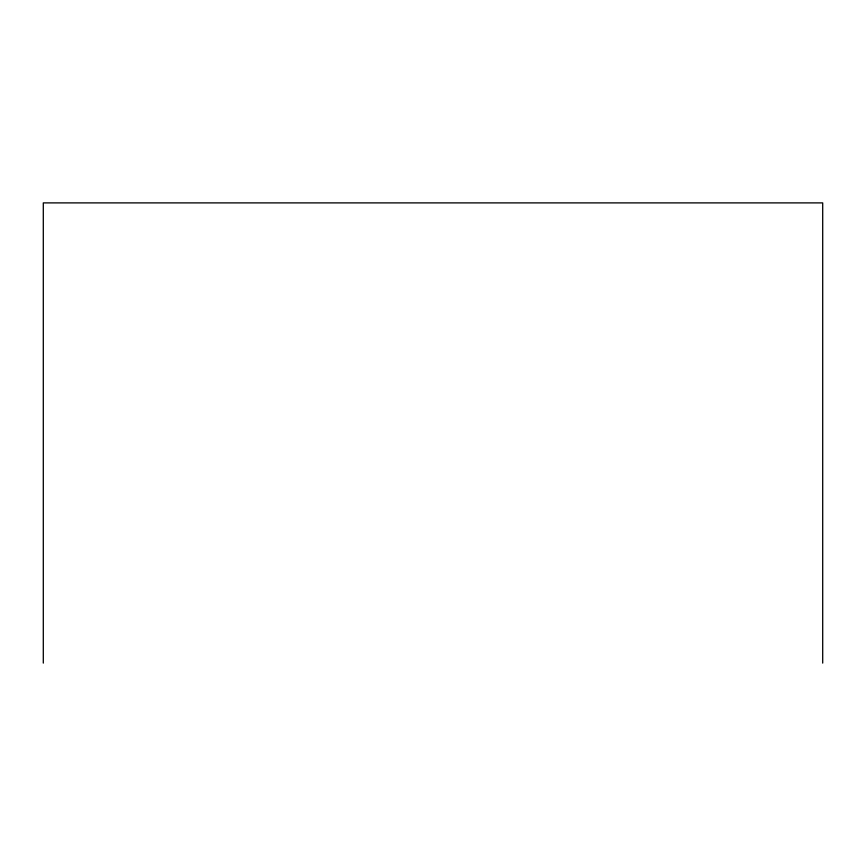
<?xml version="1.0" encoding="UTF-8"?>
<svg xmlns="http://www.w3.org/2000/svg" width="866" height="866" viewBox="0 0 866 866"><rect width="100%" height="100%" fill="white"/><g stroke="black" fill="none" stroke-linecap="round" stroke-linejoin="round"><path stroke-width="1.3" d="M822.7 663.107L822.7 202.893L43.3 202.893L43.3 663.107"/></g></svg>
